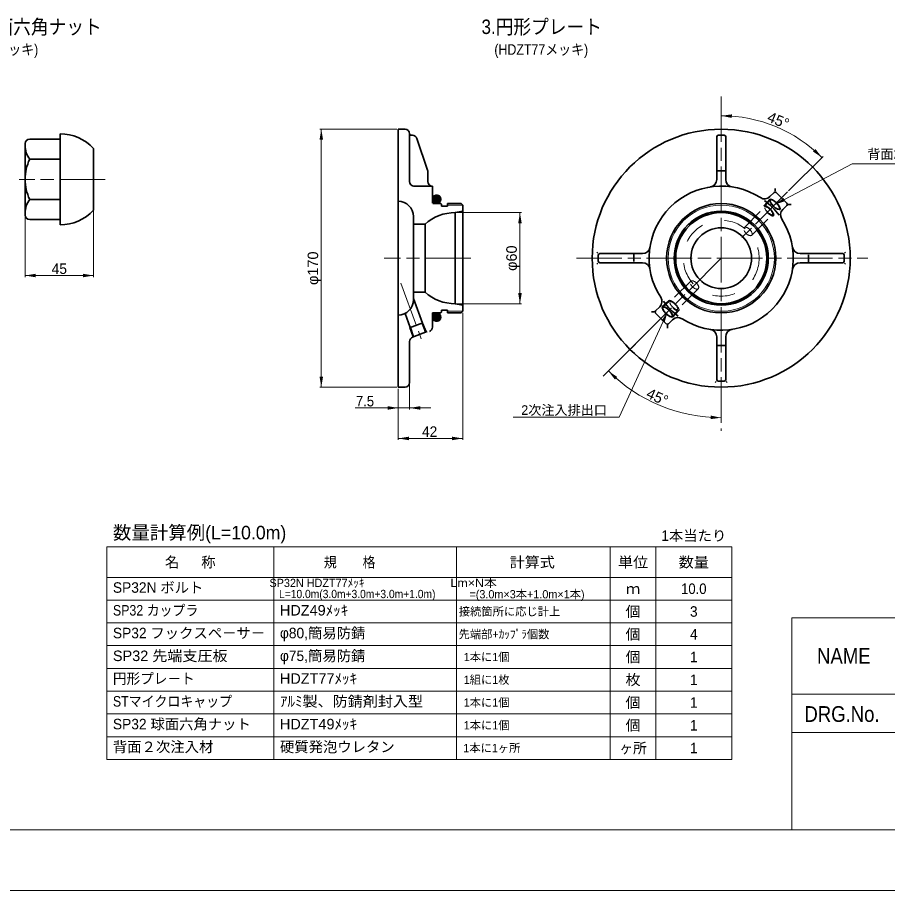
# Model space of a CAD drawing. Units: millimetres at full size, sheet at 1:2.5. Extents: x 1983 to 3663, y 1382 to 2584.
# Drawn here: x 2670 to 3243, y 1396 to 1972 of the extents above; entities that cross this region are included whole.
import ezdxf
from ezdxf.enums import TextEntityAlignment as Align

# ---------------------------------------------------------------- set-up
doc = ezdxf.new("R2010")
doc.units = ezdxf.units.MM
doc.header["$LTSCALE"] = 2.5
for name, pattern in [('CHAIN', [18.5, 12, -1.5, 3.5, -1.5]), ('CHAIN_DOUBLE_DASH', [23.5, 12, -1.5, 3.5, -1.5, 3.5, -1.5]), ('DASHED_SPACED', [12, 6, -6])]:
    doc.linetypes.add(name, pattern=pattern)
for name, color, linetype, lineweight in [('1外形線', 7, 'Continuous', 35), ('2細い実線', 3, 'Continuous', 20), ('3隠れ線', 2, 'DASHED_SPACED', 13), ('4中心線', 1, 'CHAIN', 15), ('5想像線', 6, 'CHAIN_DOUBLE_DASH', 13), ('6寸法線', 4, 'Continuous', 13), ('7 枠・タイトル', 7, 'Continuous', 13), ('8 数量表', 7, 'Continuous', 13)]:
    doc.layers.add(name, color=color, linetype=linetype, lineweight=lineweight)
doc.styles.add('ＭＳ Ｐゴシック', font='')
doc.styles.get('ＭＳ Ｐゴシック').set_extended_font_data('MS PGothic')

# ---------------------------------------------------------------- blocks, each defined once
blk = doc.blocks.new('filled_arrow')
at = {"color": 0, "linetype": 'Continuous', "lineweight": -2}
blk.add_solid([(7.5, 1.25), (0, 0), (7.5, -1.25)], dxfattribs=at)

msp = doc.modelspace()

# ---------------------------------------------------------------- hatches: boundary and pattern name
at = {"layer": '1外形線'}
for points in [[(2949.445, 1851.814, -1), (2943.745, 1851.814, -1)], [(2943.745, 1774.114, -1), (2949.445, 1774.114, -1)]]:
    msp.add_hatch(color=256, dxfattribs=at).paths.add_polyline_path(points)

# ---------------------------------------------------------------- linework, layer by layer
for p, q in [((2698.517, 1864.921), (2698.517, 1894.921)), ((2921.245, 1897.964), (2925.745, 1897.964)), ((2921.245, 1897.964), (2921.245, 1727.964)), ((2928.745, 1894.964), (2928.745, 1863.464)), ((2929.745, 1893.96), (2930.597, 1893.964)), ((3131.964, 1893.964), (3135.964, 1893.964)), ((2675.517, 1841.371), (2675.517, 1888.471)), ((2698.517, 1891.471), (2678.517, 1891.471)), ((2933.437, 1891.931), (2940.585, 1870.934)), ((3130.964, 1892.964), (3130.964, 1864.851)), ((3136.964, 1892.964), (3136.964, 1864.851)), ((2720.517, 1844.525), (2720.517, 1885.317)), ((2698.517, 1878.196), (2678.517, 1878.196)), ((3136.342, 1870.464), (3131.696, 1870.464)), ((2698.517, 1864.921), (2698.517, 1834.921)), ((2940.745, 1869.967), (2940.745, 1863.464)), ((2931.245, 1860.464), (2943.745, 1860.464)), ((2943.745, 1860.464), (2943.745, 1849.164)), ((3169.432, 1858.96), (3169.432, 1857.037)), ((3166.02, 1853.506), (3168.725, 1856.211)), ((3177.211, 1849.14), (3170.14, 1856.211)), ((2698.517, 1851.646), (2678.517, 1851.646)), ((2943.945, 1848.964), (2949.245, 1848.964)), ((2949.745, 1848.464), (2949.245, 1848.964)), ((2949.745, 1848.464), (2949.745, 1847.214)), ((2949.745, 1847.214), (2953.745, 1847.214)), ((2953.745, 1848.964), (2953.745, 1847.214)), ((2953.745, 1848.964), (2962.745, 1848.964)), ((2963.745, 1847.964), (2962.745, 1848.964)), ((2963.745, 1847.964), (2963.745, 1777.964)), ((3174.506, 1845.02), (3177.211, 1847.725)), ((3178.151, 1848.432), (3180.038, 1848.432)), ((2958.745, 1842.964), (2963.745, 1843.964)), ((2958.745, 1842.964), (2958.745, 1782.964)), ((2698.517, 1838.371), (2678.517, 1838.371)), ((2698.517, 1834.921), (2698.517, 1838.371)), ((2931.245, 1840.464), (2931.245, 1785.464)), ((2931.245, 1835.464), (2938.901, 1835.464)), ((2938.901, 1835.464), (2938.901, 1790.464)), ((3052.685, 1816.243), (3052.066, 1816.861)), ((3052.964, 1810.964), (3052.964, 1814.964)), ((3053.964, 1815.964), (3082.077, 1815.964)), ((3076.464, 1815.342), (3076.464, 1810.696)), ((3185.851, 1815.964), (3213.964, 1815.964)), ((3191.464, 1810.586), (3191.464, 1815.231)), ((3214.964, 1814.964), (3214.964, 1810.964)), ((3215.863, 1816.863), (3215.209, 1816.209)), ((3052.064, 1809.064), (3052.719, 1809.719)), ((3053.964, 1809.964), (3082.077, 1809.964)), ((3185.851, 1809.964), (3213.964, 1809.964)), ((3215.243, 1809.685), (3215.861, 1809.066)), ((2931.245, 1790.464), (2938.901, 1790.464)), ((2931.245, 1786.332), (2937.118, 1770.196)), ((2949.745, 1778.714), (2953.745, 1778.714)), ((2949.745, 1777.464), (2949.745, 1778.714)), ((2953.745, 1776.964), (2953.745, 1778.714)), ((2958.745, 1782.964), (2963.745, 1781.964)), ((2962.745, 1776.964), (2963.745, 1777.964)), ((3093.422, 1780.907), (3090.717, 1778.202)), ((2925.762, 1776.542), (2929.13, 1767.289)), ((2943.745, 1767.564), (2943.745, 1776.764)), ((2943.945, 1776.964), (2949.245, 1776.964)), ((2949.245, 1776.964), (2949.745, 1777.464)), ((2953.745, 1776.964), (2962.745, 1776.964)), ((3087.968, 1777.495), (3089.89, 1777.495)), ((3097.788, 1769.717), (3090.717, 1776.788)), ((3101.907, 1772.422), (3099.202, 1769.717)), ((2937.513, 1770.339), (2928.735, 1767.145)), ((2931.315, 1761.162), (2929.281, 1767.344)), ((2939.269, 1764.381), (2936.967, 1770.141)), ((3098.495, 1768.776), (3098.495, 1766.889)), ((2940.271, 1764.745), (2930.701, 1760.916)), ((3130.964, 1761.077), (3130.964, 1732.964)), ((3136.964, 1761.077), (3136.964, 1732.964)), ((2928.728, 1758.097), (2928.728, 1730.964)), ((3131.586, 1755.464), (3136.231, 1755.464)), ((3135.964, 1731.964), (3131.964, 1731.964)), ((2921.245, 1727.964), (2925.728, 1727.964)), ((3130.685, 1731.685), (3130.066, 1731.066)), ((3137.863, 1731.064), (3137.209, 1731.719))]:
    msp.add_line(p, q, dxfattribs=at)
for radius in [85, 36, 31, 30, 20]:
    msp.add_circle((3133.964, 1812.964), radius, dxfattribs=at)
for centre, radius, start, end in [((2698.517, 1864.921), 30, 42.83343, 90), ((2925.745, 1894.964), 3, 0, 90), ((2929.745, 1894.96), 1, 180, 270.48981), ((2930.597, 1890.964), 3, 18.79989, 90.48981), ((3131.964, 1892.964), 1, 90, 180), ((3135.964, 1892.964), 1, 0, 90), ((2678.517, 1888.471), 3, 90, 180), ((2690.517, 1887.196), 15, 180, 216.8699), ((2706.388, 1864.921), 30.871, 154.53143, 180), ((2937.745, 1869.967), 3, 0, 18.79989), ((2706.388, 1864.921), 30.871, 180, 205.46857), ((3125.964, 1864.851), 5, 279.11496, 0), ((3141.964, 1864.851), 5, 180, 260.88504), ((2931.745, 1863.464), 3, 180, 270), ((2943.745, 1863.464), 3, 180, 270), ((3133.964, 1812.964), 47.5, 57.09445, 212.90555), ((3162.485, 1857.041), 5, 237.09445, 315), ((3169.432, 1855.504), 1, 45, 135), ((2690.517, 1842.646), 15, 143.1301, 180), ((2921.245, 1840.464), 10, 0, 90), ((3133.964, 1812.964), 47.5, 36.56468, 53.26163), ((3176.504, 1848.432), 1, 315, 45), ((2678.517, 1841.371), 3, 180, 270), ((2698.517, 1864.921), 30, 270, 317.16657), ((2958.745, 1812.964), 30, 90, 131.40962), ((3178.041, 1841.485), 5, 135, 212.90555), ((3133.964, 1812.964), 47.5, 237.09445, 32.90555), ((3082.077, 1820.964), 5, 270, 350.88504), ((3185.851, 1820.964), 5, 189.11496, 270), ((3053.964, 1814.964), 1, 90, 180), ((3213.964, 1814.964), 1, 0, 90), ((3053.964, 1810.964), 1, 180, 270), ((3082.077, 1804.964), 5, 9.11496, 90), ((3185.851, 1804.964), 5, 90, 170.88504), ((3213.964, 1810.964), 1, 270, 0), ((2958.745, 1812.964), 30, 228.59038, 270), ((2921.245, 1785.464), 10, 270, 0), ((3089.887, 1784.443), 5, 315, 32.90555), ((3133.964, 1812.964), 47.5, 216.73837, 233.43532), ((3091.424, 1777.495), 1, 135, 225), ((2943.945, 1776.764), 0.2, 90, 180), ((3105.443, 1768.887), 5, 57.09445, 135), ((2940.745, 1767.564), 3, 290, 0), ((3098.495, 1770.424), 1, 225, 315), ((2931.728, 1758.097), 3, 110, 180), ((3125.964, 1761.077), 5, 0, 80.88504), ((3141.964, 1761.077), 5, 99.11496, 180), ((3131.964, 1732.964), 1, 180, 270), ((3135.964, 1732.964), 1, 270, 0), ((2925.728, 1730.964), 3, 270, 0)]:
    msp.add_arc(centre, radius, start, end, dxfattribs=at)
for centre in [(3169.353, 1848.353), (3098.575, 1777.575)]:
    msp.add_ellipse(centre, major_axis=(-3.029, 3.029), ratio=0.34202, dxfattribs=at)
at = {"layer": '2細い実線'}
for p, q in [((2953.745, 1847.964), (2963.745, 1847.964)), ((2953.745, 1777.964), (2963.745, 1777.964)), ((2930.775, 1760.945), (2928.735, 1767.145)), ((2939.815, 1764.58), (2937.513, 1770.339))]:
    msp.add_line(p, q, dxfattribs=at)
msp.add_circle((3133.964, 1812.964), 35, dxfattribs=at)
for centre in [(3169.353, 1848.353), (3098.575, 1777.575)]:
    msp.add_ellipse(centre, major_axis=(-3.439, 3.439), ratio=0.34202, dxfattribs=at)
at = {"layer": '3隠れ線'}
for p, q in [((3161.931, 1847.536), (3165.914, 1851.792)), ((3162.342, 1847.125), (3166.324, 1851.381)), ((3149.095, 1833.044), (3162.758, 1846.708)), ((3154.044, 1828.095), (3167.708, 1841.758)), ((3113.865, 1797.815), (3100.219, 1784.169)), ((3118.815, 1792.865), (3105.169, 1779.219)), ((3099.392, 1784.997), (3095.135, 1781.014)), ((3099.803, 1784.586), (3095.546, 1780.603)), ((3105.586, 1778.803), (3101.603, 1774.546)), ((3105.997, 1778.392), (3102.014, 1774.135))]:
    msp.add_line(p, q, dxfattribs=at)
for radius in [30.428, 25]:
    msp.add_circle((3133.964, 1812.964), radius, dxfattribs=at)
for centre, major_axis, ratio in [((3165.233, 1844.233), (-3.302, 3.302), 0.34202), ((3165.233, 1844.233), (-2.892, 2.892), 0.34202), ((3165.233, 1844.233), (-2.475, 2.475), 0.34202), ((3151.569, 1830.569), (-2.475, 2.475), 0.507713), ((3116.34, 1795.34), (-2.475, 2.475), 0.51516), ((3102.694, 1781.694), (-3.302, 3.302), 0.34202), ((3102.694, 1781.694), (-2.475, 2.475), 0.34202)]:
    msp.add_ellipse(centre, major_axis=major_axis, ratio=ratio, dxfattribs=at)
at = {"layer": '4中心線'}
for p, q in [((3133.964, 1919.537), (3133.964, 1699.079)), ((2728.193, 1864.921), (2671.664, 1864.921)), ((3177.667, 1856.667), (3147.588, 1826.588)), ((2969.075, 1812.964), (2912.022, 1812.964)), ((3038.599, 1812.964), (3230.43, 1812.964)), ((3133.964, 1812.964), (3056.235, 1735.235)), ((2923.021, 1796.499), (2936.372, 1759.818))]:
    msp.add_line(p, q, dxfattribs=at)
at = {"layer": '5想像線'}
for centre in [(2946.595, 1851.814), (2946.595, 1774.114)]:
    msp.add_circle(centre, 2.85, dxfattribs=at)
at = {"layer": '6寸法線'}
for p, q in [((2920.245, 1897.964), (2869.574, 1897.964)), ((2870.574, 1897.964), (2870.574, 1727.964)), ((3178.374, 1857.374), (3201.036, 1880.036)), ((2720.517, 1845.025), (2720.517, 1800.527)), ((2959.745, 1842.964), (3002.41, 1842.964)), ((3001.41, 1842.964), (3001.41, 1782.964)), ((2675.517, 1840.371), (2675.517, 1800.527)), ((2675.517, 1801.527), (2720.517, 1801.527)), ((2959.745, 1782.964), (3002.41, 1782.964)), ((2963.745, 1776.964), (2963.745, 1693.161)), ((3087.634, 1766.634), (3058.91, 1737.91)), ((2920.245, 1727.964), (2869.574, 1727.964)), ((2921.245, 1726.964), (2921.245, 1713.254)), ((2921.245, 1726.964), (2921.245, 1693.161)), ((2928.728, 1729.964), (2928.728, 1713.254)), ((3133.964, 1715.861), (3133.964, 1706.822)), ((2892.811, 1714.254), (2942.728, 1714.254)), ((2921.245, 1694.161), (2963.745, 1694.161))]:
    msp.add_line(p, q, dxfattribs=at)
for points in [[(3169.38, 1848.38), (3175.57, 1851.648), (3220.239, 1875.227), (3293.217, 1875.227)], [(3098.575, 1777.575), (3095.655, 1771.213), (3066.69, 1708.096), (2996.881, 1708.096)]]:
    msp.add_lwpolyline(points, dxfattribs=at)
for radius, start, end in [(93.854, 45, 90), (105.142, 225, 270)]:
    msp.add_arc((3133.964, 1812.964), radius, start, end, dxfattribs=at)
at = {"layer": '7 枠・タイトル'}
for p, q in [((3180.463, 1575.911), (3180.463, 1436.215)), ((3180.463, 1575.911), (3622.78, 1575.911)), ((3180.463, 1525.609), (3622.78, 1525.609)), ((3180.463, 1500.459), (3622.78, 1500.459)), ((2022.78, 1436.215), (3622.78, 1436.215)), ((1982.78, 1396.215), (3662.78, 1396.215))]:
    msp.add_line(p, q, dxfattribs=at)
at = {"layer": '8 数量表'}
for p, q in [((2729.237, 1622.62), (3140.897, 1622.62)), ((2729.237, 1622.62), (2729.237, 1482.62)), ((2839.237, 1622.62), (2839.237, 1482.62)), ((2959.54, 1622.62), (2959.54, 1482.62)), ((3060.897, 1622.62), (3060.897, 1482.62)), ((3090.897, 1622.62), (3090.897, 1482.62)), ((3140.897, 1622.62), (3140.897, 1482.62)), ((2729.237, 1602.62), (3140.897, 1602.62)), ((2729.237, 1587.62), (3140.897, 1587.62)), ((2729.237, 1572.62), (3089.237, 1572.62)), ((2729.237, 1572.62), (3140.897, 1572.62)), ((2729.237, 1557.62), (3140.897, 1557.62)), ((2729.237, 1542.62), (3140.897, 1542.62)), ((2729.237, 1527.62), (3140.897, 1527.62)), ((2729.237, 1512.62), (3140.897, 1512.62)), ((2729.237, 1497.62), (3140.897, 1497.62)), ((2729.237, 1482.62), (3140.897, 1482.62))]:
    msp.add_line(p, q, dxfattribs=at)

# ---------------------------------------------------------------- block references
at = {"layer": '6寸法線', "xscale": 0.933, "yscale": 0.933}
for p, rotation in [((3133.964, 1906.818), 357.9), ((2870.574, 1897.964), 270), ((3200.328, 1879.328), 137.1), ((3169.38, 1848.38), 27.8), ((3001.41, 1842.964), 270), ((2720.517, 1801.527), 180), ((3001.41, 1782.964), 90), ((3098.575, 1777.575), 245.3), ((3059.617, 1738.617), 316.9), ((2870.574, 1727.964), 90), ((2921.245, 1714.254), 180), ((3133.964, 1707.822), 178.1), ((2963.745, 1694.161), 180)]:
    msp.add_blockref('filled_arrow', p, dxfattribs=dict(at, rotation=rotation))
for p in [(2675.517, 1801.527), (2928.728, 1714.254), (2921.245, 1694.161)]:
    msp.add_blockref('filled_arrow', p, dxfattribs=at)

# ---------------------------------------------------------------- texts
at = {"layer": '6寸法線', "style": 'ＭＳ Ｐゴシック', "width": 1.05}
for s, rotation, p in [('45°', 337.5, (3171.602, 1903.831)), ('φ60', 90, (2995.856, 1812.964)), ('φ170', 90, (2865.02, 1806.331)), ('45°', 335.334, (3091.964, 1721.505))]:
    msp.add_text(s, height=6.928, rotation=rotation, dxfattribs=at).set_placement(p, align=Align.MIDDLE_CENTER)
at = {"layer": '6寸法線', "style": 'ＭＳ Ｐゴシック'}
for s, p in [('背面2次注入口', (3286.618, 1881.588)), ('2次注入排出口', (3058.69, 1712.864))]:
    msp.add_text(s, height=6.334, dxfattribs=at).set_placement(p, align=Align.MIDDLE_RIGHT)
for s, p in [('45', (2698.017, 1806.027)), ('42', (2941.903, 1698.661))]:
    msp.add_text(s, height=6.928, dxfattribs=at).set_placement(p, align=Align.MIDDLE_CENTER)
at = {"layer": '6寸法線', "style": 'ＭＳ Ｐゴシック', "width": 0.95}
msp.add_text('7.5', height=6.928, dxfattribs=at).set_placement((2899.34, 1718.754), align=Align.MIDDLE_CENTER)
at = {"layer": '7 枠・タイトル', "style": 'ＭＳ Ｐゴシック', "width": 0.9}
for s, p in [('2.SP32球面六角ナット', (2725.945, 1965.43)), ('3.円形プレート', (3055.386, 1965.457))]:
    msp.add_text(s, height=9.501, dxfattribs=at).set_placement(p, align=Align.MIDDLE_RIGHT)
for s, p in [('(HDZT49メッキ)', (2653.234, 1950.499)), ('(HDZT77メッキ)', (3015.414, 1950.499))]:
    msp.add_text(s, height=6.928, dxfattribs=at).set_placement(p, align=Align.MIDDLE_CENTER)
for s, p in [('NAME', (3197.085, 1542.518)), ('DRG.No.', (3188.746, 1504.25))]:
    msp.add_text(s, height=10.37, dxfattribs=at).set_placement(p, align=Align.BOTTOM_LEFT)
at = {"layer": '8 数量表', "style": 'ＭＳ Ｐゴシック'}
for s, height, p in [('数量計算例(L=10.0m)', 8.908, (2733.309, 1624.988)), ('SP32N ボルト', 6.928, (2733.309, 1590.368)), ('SP32 フックスペ－サ－', 6.928, (2733.309, 1560.368)), ('φ80,簡易防錆', 6.928, (2843.309, 1560.368)), ('φ75,簡易防錆', 6.928, (2843.309, 1545.368)), ('SP32 球面六角ナット', 6.928, (2733.309, 1500.368)), ('背面２次注入材', 6.928, (2733.309, 1485.368)), ('硬質発泡ウレタン', 6.928, (2843.309, 1485.368))]:
    msp.add_text(s, height=height, dxfattribs=at).set_placement(p, align=Align.BOTTOM_LEFT)
for s, height, p in [('1本当たり', 6.928, (3115.897, 1630.12)), ('名\u3000  称', 6.928, (2784.237, 1612.62)), ('SP32N HDZT77ﾒｯｷ', 5.444, (2867.736, 1598.949)), (' =(3.0m×3本+1.0m×1本)', 5.444, (3005.063, 1591.477)), ('ｍ', 6.928, (3075.897, 1595.12)), ('接続箇所に応じ計上', 5.444, (2994.54, 1580.12)), ('3', 6.928, (3115.897, 1580.12)), ('先端部+ｶｯﾌﾟﾗ個数', 5.444, (2990.889, 1565.12)), ('4', 6.928, (3115.897, 1565.12)), ('1', 6.928, (3115.897, 1550.12)), ('1', 6.928, (3115.897, 1535.12)), ('1', 6.928, (3115.897, 1535.12)), ('1', 6.928, (3115.897, 1520.12)), ('1', 6.928, (3115.897, 1505.12)), ('1', 6.928, (3115.897, 1490.12))]:
    msp.add_text(s, height=height, dxfattribs=at).set_placement(p, align=Align.MIDDLE_CENTER)
for s, width, p in [('規\u3000\u3000格', 0.9, (2889.237, 1612.62)), ('計算式', 1.05, (3009.484, 1612.62)), ('単位', 1.05, (3075.897, 1612.62)), ('数量', 1.05, (3115.897, 1612.62)), ('10.0', 0.95, (3115.897, 1595.12)), ('個', 1.05, (3075.897, 1580.12)), ('個', 1.05, (3075.897, 1565.12)), ('個', 1.05, (3075.897, 1565.12)), ('個', 1.05, (3075.897, 1550.12)), ('枚', 1.05, (3075.897, 1535.12)), ('個', 1.05, (3075.897, 1520.12)), ('個', 1.05, (3075.897, 1520.12)), ('個', 1.05, (3075.897, 1520.12)), ('個', 1.05, (3075.897, 1505.12)), ('ヶ所', 0.95, (3075.897, 1490.12))]:
    msp.add_text(s, height=6.928, dxfattribs=dict(at, width=width)).set_placement(p, align=Align.MIDDLE_CENTER)
at = {"layer": '8 数量表', "style": 'ＭＳ Ｐゴシック', "width": 1.15}
msp.add_text('Lm×N本', height=5.444, dxfattribs=at).set_placement((2986.253, 1598.949), align=Align.MIDDLE_RIGHT)
at = {"layer": '8 数量表', "style": 'ＭＳ Ｐゴシック', "width": 0.95}
msp.add_text('L=10.0m(3.0m+3.0m+3.0m+1.0m)', height=5.444, dxfattribs=at).set_placement((2842.721, 1591.658), align=Align.MIDDLE_LEFT)
at = {"layer": '8 数量表', "style": 'ＭＳ Ｐゴシック'}
for s, width, p in [('SP32 カップラ', 0.9, (2733.309, 1575.368)), ('HDZ49ﾒｯｷ', 1.05, (2843.309, 1575.368)), ('SP32 先端支圧板', 1.05, (2733.309, 1545.368)), ('円形プレ－ト', 0.95, (2733.309, 1530.368)), ('HDZT77ﾒｯｷ', 1.05, (2843.309, 1530.368)), ('STマイクロキャップ', 0.9, (2733.309, 1515.368)), ('ｱﾙﾐ製、防錆剤封入型', 1.05, (2843.309, 1515.368)), ('HDZT49ﾒｯｷ', 1.05, (2843.309, 1500.368))]:
    msp.add_text(s, height=6.928, dxfattribs=dict(at, width=width)).set_placement(p, align=Align.BOTTOM_LEFT)
for s, p in [('1本に1個', (2994.54, 1550.12)), ('1組に1枚', (2994.54, 1535.12)), ('1本に1個', (2994.54, 1520.12)), ('1本に1個', (2994.54, 1505.12)), ('1本に1ヶ所', (3001.687, 1490.12))]:
    msp.add_text(s, height=5.444, dxfattribs=at).set_placement(p, align=Align.MIDDLE_RIGHT)

doc.saveas('drawing.dxf')
